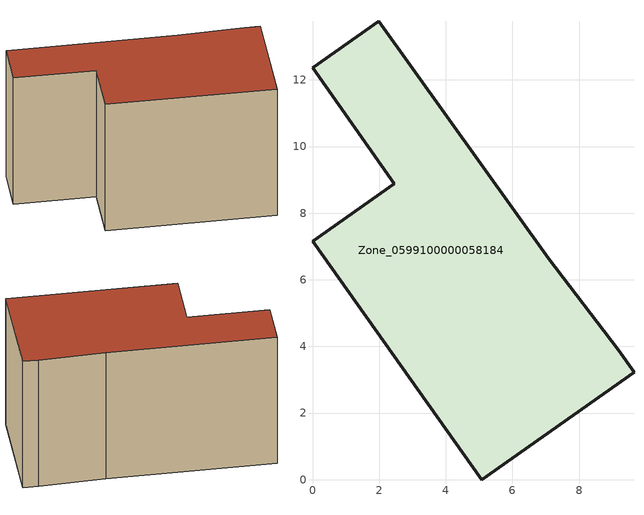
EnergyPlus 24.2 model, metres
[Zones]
Zone_0599100000058184
 floor ground (C_G): 9.17,3.9 9.65,3.22 5.08,0 0,7.16 2.45,8.89 0,12.36 1.99,13.76 7.09,6.63 z0
 wall outside (C_F): 9.65,3.22 9.17,3.9 7.09,6.63 1.99,13.76 0,12.36 2.45,8.89 0,7.16 5.08,0 9.65,3.22 z0:7.79
 roof outside (C_R): 7.09,6.63 1.99,13.76 0,12.36 2.45,8.89 0,7.16 5.08,0 9.65,3.22 9.17,3.9 z7.79
[BUILDING]
Pand.0599100000058184: North Axis=0; Terrain=City; Loads Convergence Tolerance Value=0.04; Temperature Convergence Tolerance Value=0.4; Solar Distribution=FullExterior; Maximum Number of Warmup Days=25; Minimum Number of Warmup Days=1
[Site:Location]
Rotterdam.The.Hague.AP_ZH_NLD Design_Conditions: Latitude=51.96; Longitude=4.45; Time Zone=1; Elevation=-4.5
[SITE:GROUNDTEMPERATURE:BUILDINGSURFACE]
18, 18, 18, 18, 18, 18, 18, 18, 18, 18, 18, 18
[MATERIAL] Thermal Absorptance=0.9; Solar Absorptance=0.7; Visible Absorptance=0.7
Name | Roughness | Thickness | Conductivity | Density | Specific Heat
G.TI.1975-1991 | MediumSmooth | 0.15 | 0.288461 | 540 | 1210
F.TI.1975-1991 | Rough | 0.3 | 0.230769 | 1920 | 840
R.TI.1975-1991 | MediumRough | 0.2 | 0.153846 | 1500 | 1000
[CONSTRUCTION]
C_G: G.TI.1975-1991
C_F: F.TI.1975-1991
C_R: R.TI.1975-1991
[ZONE]
Zone_0599100000058184: Type=1; Multiplier=1; Ceiling Height=Autocalculate; Volume=Autocalculate; Floor Area=autocalculate; Part of Total Floor Area=Yes
[ZONEINFILTRATION:DESIGNFLOWRATE]
Infil_Zone_0599100000058184: Zone or ZoneList or Space or SpaceList=Zone_0599100000058184; Schedule=AlwaysOn; Design Flow Rate Calculation Method=Flow/Area; Flow Rate per Floor Area=0.003; Constant Term Coefficient=1; Temperature Term Coefficient=0; Velocity Term Coefficient=0; Velocity Squared Term Coefficient=0
[HVACTEMPLATE:ZONE:IDEALLOADSAIRSYSTEM]
Zone_0599100000058184: Maximum Heating Supply Air Temperature=50; Minimum Cooling Supply Air Temperature=13; Maximum Heating Supply Air Humidity Ratio=0.0156; Minimum Cooling Supply Air Humidity Ratio=0.0077; Heating Limit=NoLimit; Cooling Limit=NoLimit; Dehumidification Control Type=ConstantSensibleHeatRatio; Cooling Sensible Heat Ratio=0.7; Dehumidification Setpoint=60; Humidification Control Type=None; Humidification Setpoint=30; Outdoor Air Method=None; Outdoor Air Flow Rate per Person=0.00944; Outdoor Air Flow Rate per Zone Floor Area=0; Outdoor Air Flow Rate per Zone=0; Demand Controlled Ventilation Type=None; Outdoor Air Economizer Type=NoEconomizer; Heat Recovery Type=None; Sensible Heat Recovery Effectiveness=0.7; Latent Heat Recovery Effectiveness=0.65
[ZONECONTROL:THERMOSTAT]
ThermostatControl_Zone_0599100000058184: Zone or ZoneList=Zone_0599100000058184; Control Type Schedule=DualSetpointControlType; Control 1=Thermostat_Zone_0599100000058184; Temperature Difference Between Cutout And Setpoint=0
[THERMOSTATSETPOINT:DUALSETPOINT]
Thermostat_Zone_0599100000058184: Heating Setpoint Temperature Schedule=HeatingSetpoint_Zone_0599100000058184; Cooling Setpoint Temperature Schedule=CoolingSetpoint_Zone_0599100000058184
[SCHEDULE:COMPACT]
HeatingSetpoint_Zone_0599100000058184: Through: 12/31, For: AllDays, Until: 24:00, 21
CoolingSetpoint_Zone_0599100000058184: Through: 12/31, For: AllDays, Until: 24:00, 24
DualSetpointControlType: Through: 12/31, For: AllDays, Until: 24:00, 4
AlwaysOn: Through: 12/31, For: AllDays, Until: 24:00, 1
